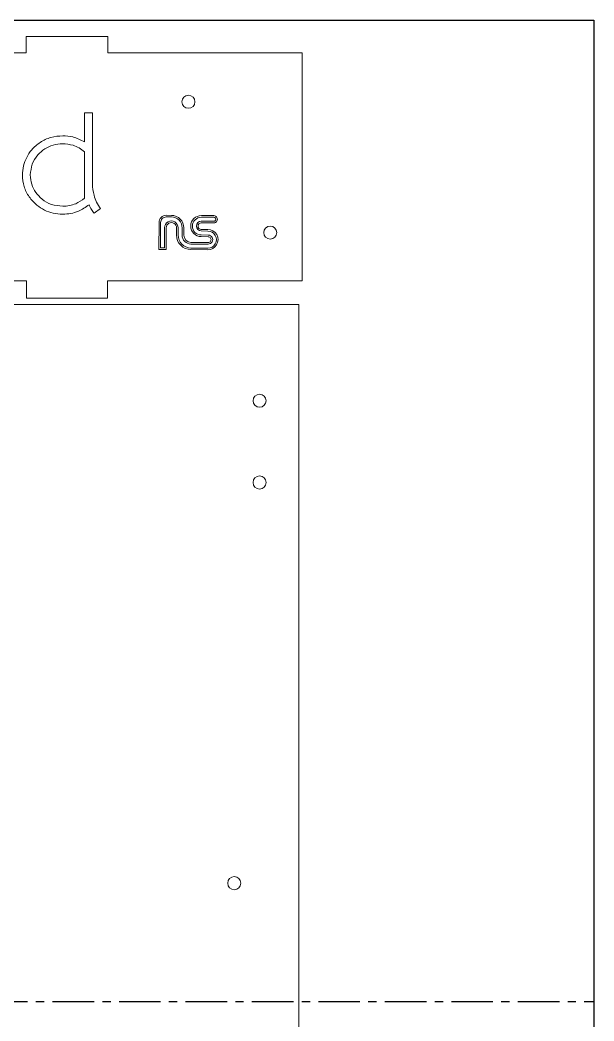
# Model space of a CAD drawing. Header units: millimetres. Extents: x -211 to 689, y -723 to 1485.
# Drawn here: x 513.9 to 689.4, y 1179.4 to 1485.4 of the extents above; entities that cross this region are included whole.
import ezdxf

# ---------------------------------------------------------------- set-up
doc = ezdxf.new("R2010")
doc.units = ezdxf.units.MM
doc.linetypes.add('CENTERX2', pattern=[20.32, 12.7, -2.54, 2.54, -2.54])

msp = doc.modelspace()

# ---------------------------------------------------------------- linework, layer by layer
at = {"color": 7, "linetype": 'Continuous'}
for p, q in [((-210.64, 1485.37), (689.36, 1485.37)), ((689.36, 1485.37), (689.36, 885.37))]:
    msp.add_line(p, q, dxfattribs=at)
at = {"color": 7, "linetype": 'Continuous', "lineweight": 15}
for p, q in [((515.75, 1480.37), (540.75, 1480.37)), ((515.75, 1475.37), (515.75, 1480.37)), ((540.75, 1480.37), (540.75, 1475.37)), ((490.75, 1475.37), (515.75, 1475.37)), ((540.75, 1475.37), (600.13, 1475.37)), ((600.13, 1475.37), (600.13, 1405.62)), ((536.02, 1456.95), (533.59, 1456.95)), ((533.59, 1456.95), (533.59, 1448.1)), ((536.02, 1435.31), (536.02, 1456.95)), ((533.59, 1430.9), (533.59, 1445.08)), ((536.52, 1426.29), (538.49, 1427.72)), ((556.38, 1423.45), (556.33, 1415.23)), ((556.88, 1423.45), (556.83, 1415.73)), ((560.19, 1425.65), (558.61, 1425.66)), ((560.19, 1425.15), (558.61, 1425.16)), ((569.32, 1423.87), (573.12, 1423.84)), ((569.32, 1423.37), (573.12, 1423.34)), ((573.13, 1425.57), (569.33, 1425.59)), ((573.13, 1425.07), (569.33, 1425.09)), ((558.05, 1415.72), (558.09, 1421.86)), ((558.55, 1415.21), (558.59, 1421.86)), ((561.75, 1421.84), (561.73, 1419.64)), ((562.25, 1421.84), (562.23, 1419.64)), ((563.45, 1419.63), (563.47, 1421.83)), ((563.95, 1419.62), (563.97, 1421.82)), ((571.32, 1420.86), (569.3, 1420.87)), ((571.33, 1421.36), (569.31, 1421.37)), ((571.39, 1417.35), (566.16, 1417.39)), ((571.39, 1416.85), (566.16, 1416.89)), ((569.29, 1419.65), (571.41, 1419.63)), ((569.29, 1419.15), (571.4, 1419.13)), ((556.33, 1415.23), (558.55, 1415.21)), ((556.83, 1415.73), (558.05, 1415.72)), ((566.15, 1415.67), (571.29, 1415.63)), ((566.15, 1415.17), (571.29, 1415.13)), ((515.85, 1405.62), (490.65, 1405.62)), ((515.85, 1400.37), (515.85, 1405.62)), ((600.13, 1405.62), (540.65, 1405.62)), ((540.65, 1405.62), (540.65, 1400.37)), ((540.65, 1400.37), (515.85, 1400.37)), ((599.13, 1398.37), (356.36, 1398.37)), ((599.13, 964.62), (599.13, 1398.37))]:
    msp.add_line(p, q, dxfattribs=at)
at = {"color": 7, "linetype": 'CENTERX2'}
msp.add_line((239.36, 1185.37), (689.36, 1185.37), dxfattribs=at)
at = {"color": 7, "linetype": 'Continuous', "lineweight": 15}
for centre in [(565.38, 1460.37), (590.38, 1420.37), (587.13, 1368.99), (587.13, 1343.99), (579.38, 1221.49)]:
    msp.add_circle(centre, 2, dxfattribs=at)
for centre, radius, start, end in [((558.6, 1423.44), 2.22, 89.6339, 179.6339), ((558.6, 1423.44), 1.72, 89.6339, 179.6339), ((560.17, 1421.85), 2.08, 359.6339, 179.6339), ((560.17, 1421.85), 1.58, 359.6339, 179.6339), ((560.17, 1421.85), 3.8, 359.6339, 89.6339), ((560.17, 1421.85), 3.3, 359.6339, 89.6339), ((569.31, 1422.37), 3.22, 89.6339, 269.6339), ((569.31, 1422.37), 2.72, 89.6339, 269.6339), ((569.31, 1422.37), 1.5, 89.6339, 269.6339), ((569.31, 1422.37), 1, 89.6339, 269.6339), ((573.13, 1424.45), 1.11, 269.6339, 89.6339), ((573.13, 1424.45), 0.611, 269.6339, 89.6339), ((571.31, 1418.24), 3.11, 269.6339, 89.6339), ((571.31, 1418.24), 2.61, 269.6339, 89.6339), ((566.18, 1419.61), 4.44, 179.6339, 269.6339), ((566.18, 1419.61), 3.94, 179.6339, 269.6339), ((566.18, 1419.61), 2.72, 179.6339, 269.6339), ((566.18, 1419.61), 2.22, 179.6339, 269.6339), ((571.4, 1418.24), 1.39, 269.6339, 89.6339), ((571.4, 1418.24), 0.889, 269.6339, 89.6339)]:
    msp.add_arc(centre, radius, start, end, dxfattribs=at)
for points, knots in [([(526.94, 1449.99), (525.71, 1449.89), (523.28, 1449.69), (520, 1448.1), (517.52, 1445.94), (515.83, 1443.43), (514.8, 1440.81), (514.67, 1438.94), (514.61, 1437.99)], [0, 0, 0, 0, 0.193536, 0.379801, 0.562746, 0.706164, 0.850986, 1, 1, 1, 1]), ([(526.94, 1447.56), (525.95, 1447.48), (524.01, 1447.32), (521.37, 1446.05), (519.12, 1444.09), (517.39, 1441.34), (517.16, 1439.12), (517.04, 1437.99)], [0, 0, 0, 0, 0.194402, 0.381305, 0.564557, 0.779382, 1, 1, 1, 1]), ([(533.59, 1448.1), (532.42, 1448.7), (530.33, 1449.79), (527.98, 1449.93), (526.94, 1449.99)], [0, 0, 0, 0, 0.555473, 1, 1, 1, 1]), ([(533.59, 1445.08), (533.05, 1445.5), (531.99, 1446.32), (529.75, 1447.31), (528.01, 1447.46), (526.94, 1447.56)], [0, 0, 0, 0, 0.279351, 0.557311, 1, 1, 1, 1]), ([(514.61, 1437.99), (514.71, 1436.79), (514.92, 1434.42), (516.57, 1431.22), (518.79, 1428.81), (521.36, 1427.18), (524.05, 1426.18), (525.97, 1426.06), (526.94, 1425.99)], [0, 0, 0, 0, 0.188504, 0.371579, 0.554019, 0.699021, 0.846923, 1, 1, 1, 1]), ([(517.04, 1437.99), (517.13, 1437.03), (517.29, 1435.14), (518.62, 1432.59), (520.66, 1430.41), (523.5, 1428.76), (525.78, 1428.54), (526.94, 1428.43)], [0, 0, 0, 0, 0.188088, 0.370983, 0.553586, 0.772132, 1, 1, 1, 1]), ([(538.49, 1427.72), (538.07, 1428.36), (537.25, 1429.63), (536.27, 1432.18), (536.11, 1434.12), (536.02, 1435.31)], [0, 0, 0, 0, 0.2812384, 0.5596482, 1, 1, 1, 1]), ([(526.94, 1428.43), (527.63, 1428.47), (528.98, 1428.55), (531.32, 1429.26), (532.73, 1430.28), (533.59, 1430.9)], [0, 0, 0, 0, 0.284061, 0.563094, 1, 1, 1, 1]), ([(526.94, 1425.99), (527.76, 1426.04), (529.4, 1426.13), (532.22, 1426.97), (533.94, 1428.17), (534.99, 1428.9)], [0, 0, 0, 0, 0.283802, 0.56287, 1, 1, 1, 1]), ([(534.99, 1428.9), (535.24, 1428.39), (535.69, 1427.49), (536.26, 1426.66), (536.52, 1426.29)], [0, 0, 0, 0, 0.557619, 1, 1, 1, 1])]:
    msp.add_open_spline(points, degree=3, knots=knots, dxfattribs=at)

doc.saveas('drawing.dxf')
